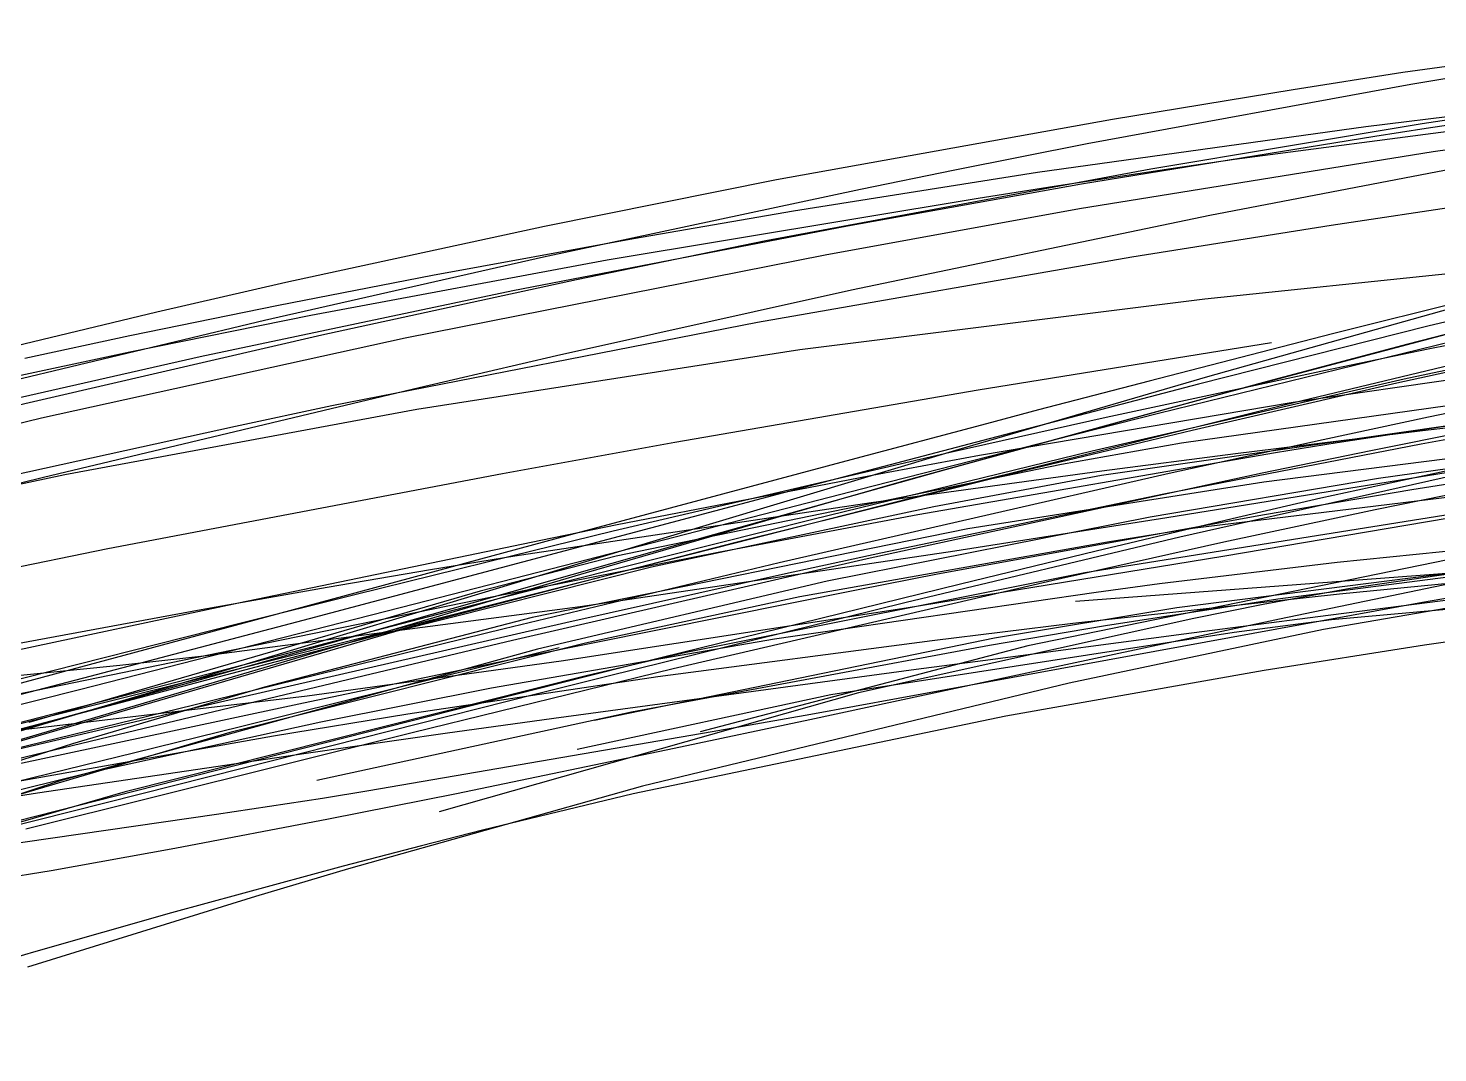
# Model space of a CAD drawing. Header units: metres. Extents: x -663 to 215, y -40 to 703.
# Drawn here: x -137.4 to -60.8, y 310.7 to 366.4 of the extents above; entities that cross this region are included whole.
import ezdxf

# ---------------------------------------------------------------- set-up
doc = ezdxf.new("R2010")
doc.units = ezdxf.units.M

msp = doc.modelspace()

# ---------------------------------------------------------------- linework, layer by layer
for p, q in [((-45.242, 366.41, -2333.894), (-62.729, 363.998, -2329.195)), ((-47.048, 365.871, -2336.575), (-62.298, 363.356, -2332.351)), ((-62.729, 363.998, -2329.195), (-68.699, 363.064, -2327.696)), ((-62.298, 363.356, -2332.351), (-79.883, 360.128, -2327.752)), ((-47.664, 363.119, -2333.039), (-64.75, 361.054, -2328.555)), ((-49.078, 363.101, -2327.17), (-61.687, 361.205, -2323.985)), ((-68.699, 363.064, -2327.696), (-78.517, 361.444, -2325.304)), ((-55.691, 361.829, -2323.341), (-61.476, 360.96, -2321.788)), ((-78.517, 361.444, -2325.304), (-96.771, 358.161, -2321.074)), ((-64.75, 361.054, -2328.555), (-82.598, 358.558, -2324.214)), ((-61.687, 361.205, -2323.985), (-76.425, 358.746, -2320.539)), ((-56.053, 361.353, -2331.138), (-71.88, 359.263, -2327.006)), ((-61.476, 360.96, -2321.788), (-64.263, 360.525, -2321.057)), ((-50.265, 361.268, -2325.607), (-61.092, 359.684, -2322.703)), ((-79.883, 360.128, -2327.752), (-87.088, 358.69, -2325.956)), ((-64.263, 360.525, -2321.057), (-80.201, 357.929, -2316.996)), ((-52.054, 360.291, -2334.156), (-73.229, 356.23, -2329.384)), ((-61.092, 359.684, -2322.703), (-80.301, 356.585, -2317.854)), ((-71.88, 359.263, -2327.006), (-75.35, 358.756, -2326.141)), ((-76.425, 358.746, -2320.539), (-97.355, 354.852, -2316.061)), ((-82.598, 358.558, -2324.214), (-95.848, 356.458, -2321.195)), ((-87.088, 358.69, -2325.956), (-92.201, 357.636, -2324.705)), ((-75.35, 358.756, -2326.141), (-81.679, 357.802, -2324.586)), ((-96.771, 358.161, -2321.074), (-109.379, 355.632, -2318.33)), ((-80.201, 357.929, -2316.996), (-92.91, 355.65, -2313.973)), ((-81.679, 357.802, -2324.586), (-85.807, 357.153, -2323.589)), ((-92.201, 357.636, -2324.705), (-109.437, 353.957, -2320.564)), ((-85.807, 357.153, -2323.589), (-105.964, 353.805, -2318.83)), ((-56.713, 357.16, -2324.027), (-66.633, 355.69, -2321.281)), ((-95.848, 356.458, -2321.195), (-104.535, 354.961, -2319.29)), ((-80.301, 356.585, -2317.854), (-94.13, 354.078, -2314.631)), ((-73.229, 356.23, -2329.384), (-92.696, 352.164, -2325.253)), ((-109.379, 355.632, -2318.33), (-123.432, 352.592, -2315.374)), ((-92.91, 355.65, -2313.973), (-111.1, 352.126, -2309.89)), ((-66.633, 355.69, -2321.281), (-77.463, 353.957, -2318.44)), ((-104.535, 354.961, -2319.29), (-115.47, 352.96, -2316.944)), ((-97.355, 354.852, -2316.061), (-107.646, 352.731, -2314.039)), ((-41.709, 354.953, -2341.325), (-61.373, 350.209, -2335.247)), ((-109.437, 353.957, -2320.564), (-124.59, 350.508, -2317.029)), ((-94.13, 354.078, -2314.631), (-116.954, 349.556, -2309.63)), ((-77.463, 353.957, -2318.44), (-97.796, 350.407, -2313.462)), ((-105.964, 353.805, -2318.83), (-122.082, 350.787, -2315.175)), ((-123.432, 352.592, -2315.374), (-130.449, 350.971, -2313.928)), ((-115.47, 352.96, -2316.944), (-123.827, 351.33, -2315.181)), ((-107.646, 352.731, -2314.039), (-121.476, 349.724, -2311.416)), ((-59.93, 353.083, -2320.546), (-73.504, 351.671, -2316.797)), ((-55.142, 352.565, -2345.061), (-73.358, 347.457, -2339.632)), ((-53.934, 352.957, -2335.602), (-66.556, 349.795, -2331.913)), ((-111.1, 352.126, -2309.89), (-128.094, 348.535, -2306.306)), ((-92.696, 352.164, -2325.253), (-108.719, 348.594, -2321.964)), ((-73.504, 351.671, -2316.797), (-95.505, 348.916, -2311.09)), ((-50.71, 352.232, -2348.515), (-62.463, 349.238, -2344.974)), ((-130.449, 350.971, -2313.928), (-145.433, 347.358, -2310.847)), ((-123.827, 351.33, -2315.181), (-131.914, 349.675, -2313.483)), ((-45.483, 350.919, -2343.303), (-63.071, 347.115, -2338.591)), ((-44.309, 351.26, -2344.277), (-62.658, 347.328, -2339.247)), ((-124.59, 350.508, -2317.029), (-142.33, 346.264, -2312.93)), ((-122.082, 350.787, -2315.175), (-131.918, 348.79, -2312.97)), ((-97.796, 350.407, -2313.462), (-120.941, 345.873, -2308.384)), ((-55.47, 350.501, -2337.839), (-76.016, 345.464, -2330.812)), ((-61.373, 350.209, -2335.247), (-73.832, 347.048, -2331.34)), ((-58.047, 350.375, -2343.301), (-72.01, 346.677, -2339.001)), ((-53.17, 350.604, -2342.031), (-61.355, 348.962, -2339.928)), ((-121.476, 349.724, -2311.416), (-140.208, 345.385, -2307.958)), ((-131.914, 349.675, -2313.483), (-137.612, 348.46, -2312.285)), ((-116.954, 349.556, -2309.63), (-136.717, 345.201, -2305.562)), ((-69.877, 349.308, -2319.804), (-85.805, 346.738, -2315.302)), ((-66.556, 349.795, -2331.913), (-76.525, 347.227, -2328.954)), ((-52.55, 349.914, -2339.688), (-69.192, 345.905, -2333.982)), ((-128.094, 348.535, -2306.306), (-145.441, 344.594, -2302.783)), ((-131.918, 348.79, -2312.97), (-144.834, 346.022, -2310.055)), ((-95.505, 348.916, -2311.09), (-116.307, 345.678, -2306.157)), ((-108.719, 348.594, -2321.964), (-116.184, 346.86, -2320.446)), ((-62.463, 349.238, -2344.974), (-70.112, 347.206, -2342.631)), ((-50.929, 348.63, -2338.523), (-68.698, 346.057, -2333.827)), ((-61.355, 348.962, -2339.928), (-66.941, 347.799, -2338.487)), ((-66.941, 347.799, -2338.487), (-78.857, 345.238, -2335.393)), ((-70.112, 347.206, -2342.631), (-89.866, 341.777, -2336.484)), ((-73.358, 347.457, -2339.632), (-86.862, 343.495, -2335.616)), ((-76.525, 347.227, -2328.954), (-82.534, 345.653, -2327.153)), ((-73.832, 347.048, -2331.34), (-79.934, 345.467, -2329.416)), ((-62.658, 347.328, -2339.247), (-79.617, 343.408, -2334.567)), ((-63.071, 347.115, -2338.591), (-74.176, 344.542, -2335.603)), ((-116.184, 346.86, -2320.446), (-136.599, 341.986, -2316.277)), ((-85.805, 346.738, -2315.302), (-102.287, 343.893, -2310.995)), ((-72.01, 346.677, -2339.001), (-87.532, 342.419, -2334.166)), ((-56.316, 346.431, -2291.962), (-74.766, 343.846, -2288.068)), ((-56.259, 346.328, -2336.447), (-61.347, 345.262, -2334.947)), ((-116.307, 345.678, -2306.157), (-135.451, 342.123, -2301.981)), ((-120.941, 345.873, -2308.384), (-126.174, 344.759, -2307.334)), ((-69.192, 345.905, -2333.982), (-89.503, 340.838, -2326.966)), ((-68.698, 346.057, -2333.827), (-85.74, 343.172, -2329.285)), ((-82.534, 345.653, -2327.153), (-85.36, 344.906, -2326.302)), ((-79.934, 345.467, -2329.416), (-85.211, 344.088, -2327.75)), ((-76.016, 345.464, -2330.812), (-81.643, 344.038, -2328.885)), ((-46.087, 345.462, -2340.909), (-67.194, 340.852, -2334.219)), ((-55.548, 345.516, -2334.546), (-66.298, 343.869, -2331.691)), ((-51.951, 345.584, -2338.809), (-61.747, 343.798, -2336.269)), ((-47.065, 346.179, -2317.006), (-61.665, 344.527, -2313.203)), ((-136.717, 345.201, -2305.562), (-151.472, 341.692, -2302.582)), ((-126.174, 344.759, -2307.334), (-149.152, 339.686, -2302.887)), ((-85.36, 344.906, -2326.302), (-92.732, 342.95, -2324.075)), ((-78.857, 345.238, -2335.393), (-87.337, 343.333, -2333.168)), ((-57.531, 345.194, -2288.75), (-79.107, 342.088, -2283.674)), ((-61.347, 345.262, -2334.947), (-67.06, 344.037, -2333.264)), ((-54.816, 345.367, -2336.153), (-64.476, 343.439, -2333.352)), ((-85.211, 344.088, -2327.75), (-96.39, 341.146, -2324.217)), ((-81.643, 344.038, -2328.885), (-91.519, 341.514, -2325.509)), ((-74.176, 344.542, -2335.603), (-83.25, 342.357, -2333.144)), ((-67.06, 344.037, -2333.264), (-75.436, 342.193, -2330.8)), ((-61.665, 344.527, -2313.203), (-71.828, 343.275, -2310.693)), ((-102.287, 343.893, -2310.995), (-111.663, 342.181, -2308.718)), ((-87.337, 343.333, -2333.168), (-105.653, 339.058, -2328.301)), ((-86.862, 343.495, -2335.616), (-100.784, 339.324, -2331.481)), ((-79.617, 343.408, -2334.567), (-94.793, 339.707, -2330.33)), ((-85.74, 343.172, -2329.285), (-91.2, 342.157, -2327.826)), ((-69.66, 343.316, -2330.8), (-89.096, 339.959, -2325.658)), ((-74.766, 343.846, -2288.068), (-81.288, 342.686, -2286.804)), ((-71.828, 343.275, -2310.693), (-79.093, 342.327, -2308.961)), ((-61.747, 343.798, -2336.269), (-75.73, 341.08, -2332.629)), ((-54.012, 343.439, -2339.577), (-74.847, 338.745, -2332.953)), ((-64.476, 343.439, -2333.352), (-70.381, 342.21, -2331.639)), ((-66.298, 343.869, -2331.691), (-69.66, 343.316, -2330.8)), ((-52.078, 343.623, -2290.294), (-64.054, 341.921, -2287.571)), ((-50.172, 343.204, -2333.105), (-62.248, 341.32, -2329.941)), ((-92.732, 342.95, -2324.075), (-107.964, 338.868, -2319.443)), ((-81.288, 342.686, -2286.804), (-105.484, 337.706, -2282.324)), ((-87.532, 342.419, -2334.166), (-95.081, 340.302, -2331.793)), ((-55.729, 342.985, -2321.411), (-75.559, 339.793, -2317.717)), ((-59.308, 343.125, -2286.023), (-70.29, 341.729, -2283.46)), ((-136.599, 341.986, -2316.277), (-151.888, 338.182, -2313.067)), ((-135.451, 342.123, -2301.981), (-150.618, 338.884, -2298.887)), ((-111.663, 342.181, -2308.718), (-133.099, 338.096, -2303.818)), ((-91.2, 342.157, -2327.826), (-105.425, 339.407, -2324.03)), ((-83.25, 342.357, -2333.144), (-98.985, 338.447, -2328.837)), ((-89.866, 341.777, -2336.484), (-96.81, 339.787, -2334.274)), ((-75.436, 342.193, -2330.8), (-96.621, 337.344, -2324.599)), ((-70.381, 342.21, -2331.639), (-91.845, 337.565, -2325.415)), ((-79.093, 342.327, -2308.961), (-91.629, 340.605, -2306.065)), ((-79.107, 342.088, -2283.674), (-88.228, 340.379, -2281.731)), ((-70.29, 341.729, -2283.46), (-86.382, 339.192, -2280.028)), ((-64.054, 341.921, -2287.571), (-76.462, 339.833, -2284.962)), ((-54.413, 342.229, -2338.761), (-64.242, 340.23, -2335.883)), ((-91.519, 341.514, -2325.509), (-107.699, 337.345, -2320.008)), ((-96.39, 341.146, -2324.217), (-101.304, 339.844, -2322.664)), ((-75.73, 341.08, -2332.629), (-91.107, 337.874, -2328.611)), ((-54.44, 341.609, -2288.152), (-74.17, 339.201, -2283.282)), ((-62.248, 341.32, -2329.941), (-70.253, 339.958, -2327.841)), ((-91.629, 340.605, -2306.065), (-110.984, 337.708, -2301.806)), ((-88.228, 340.379, -2281.731), (-103.571, 337.101, -2278.613)), ((-95.081, 340.302, -2331.793), (-102.45, 338.223, -2329.468)), ((-89.503, 340.838, -2326.966), (-96.466, 339.068, -2324.56)), ((-56.777, 340.506, -2289.001), (-80.019, 336.799, -2283.646)), ((-54.574, 340.732, -2321.481), (-72.517, 337.695, -2318.341)), ((-64.242, 340.23, -2335.883), (-72.471, 338.464, -2333.456)), ((-67.194, 340.852, -2334.219), (-72.018, 339.726, -2332.682)), ((-101.304, 339.844, -2322.664), (-122.174, 334.302, -2316.082)), ((-100.784, 339.324, -2331.481), (-115.484, 334.88, -2327.121)), ((-94.793, 339.707, -2330.33), (-110.547, 335.723, -2325.864)), ((-105.425, 339.407, -2324.03), (-109.572, 338.565, -2322.928)), ((-96.81, 339.787, -2334.274), (-107.11, 336.796, -2330.966)), ((-89.096, 339.959, -2325.658), (-99.945, 337.899, -2322.815)), ((-76.462, 339.833, -2284.962), (-94.021, 336.354, -2281.557)), ((-70.253, 339.958, -2327.841), (-88.017, 336.728, -2323.186)), ((-75.559, 339.793, -2317.717), (-87.087, 337.984, -2315.649)), ((-72.018, 339.726, -2332.682), (-79.405, 337.974, -2330.329)), ((-109.572, 338.565, -2322.928), (-126.009, 335.158, -2318.588)), ((-107.964, 338.868, -2319.443), (-125.244, 334.193, -2314.151)), ((-105.653, 339.058, -2328.301), (-111.177, 337.711, -2326.803)), ((-86.382, 339.192, -2280.028), (-110.043, 334.371, -2275.549)), ((-96.466, 339.068, -2324.56), (-99.025, 338.416, -2323.677)), ((-74.847, 338.745, -2332.953), (-89.717, 335.187, -2328.2)), ((-74.17, 339.201, -2283.282), (-78.777, 338.469, -2282.272)), ((-49.306, 339.067, -2307.208), (-66.313, 337.363, -2303.319)), ((-41.448, 338.71, -2322.267), (-61.661, 335.178, -2318.148)), ((-133.099, 338.096, -2303.818), (-151.642, 334.318, -2299.962)), ((-99.025, 338.416, -2323.677), (-120.575, 332.93, -2316.27)), ((-102.45, 338.223, -2329.468), (-119.856, 333.297, -2323.958)), ((-99.945, 337.899, -2322.815), (-112.236, 335.467, -2319.628)), ((-87.087, 337.984, -2315.649), (-107.443, 334.951, -2312.154)), ((-98.985, 338.447, -2328.837), (-101.998, 337.676, -2327.999)), ((-91.107, 337.874, -2328.611), (-96.28, 336.742, -2327.258)), ((-78.777, 338.469, -2282.272), (-95.503, 335.498, -2278.782)), ((-79.405, 337.974, -2330.329), (-86.781, 336.191, -2327.984)), ((-72.471, 338.464, -2333.456), (-81.276, 336.499, -2330.845)), ((-50.866, 338.097, -2283.802), (-65.592, 335.941, -2278.361)), ((-111.177, 337.711, -2326.803), (-119.687, 335.608, -2324.476)), ((-103.571, 337.101, -2278.613), (-117.529, 333.594, -2275.921)), ((-107.699, 337.345, -2320.008), (-116.441, 335.089, -2317.069)), ((-110.984, 337.708, -2301.806), (-115.574, 336.954, -2300.845)), ((-105.484, 337.706, -2282.324), (-112.865, 335.797, -2281.035)), ((-96.621, 337.344, -2324.599), (-111.57, 333.748, -2320.282)), ((-91.845, 337.565, -2325.415), (-111.11, 333.114, -2319.867)), ((-101.998, 337.676, -2327.999), (-108.4, 336.025, -2326.212)), ((-72.517, 337.695, -2318.341), (-89.718, 334.87, -2315.276)), ((-60.295, 337.514, -2285.853), (-83.109, 332.827, -2280.148)), ((-66.313, 337.363, -2303.319), (-75.967, 336.192, -2301.278)), ((-53.928, 337.394, -2286.3), (-69.537, 335.369, -2282.123)), ((-55.721, 337.134, -2316.63), (-69.437, 334.279, -2314.015)), ((-46.184, 337.312, -2305.144), (-67.04, 333.723, -2300.162)), ((-107.11, 336.796, -2330.966), (-126.046, 331.221, -2324.807)), ((-115.574, 336.954, -2300.845), (-121.184, 336.002, -2299.685)), ((-94.021, 336.354, -2281.557), (-109.766, 332.644, -2278.763)), ((-96.28, 336.742, -2327.258), (-108.225, 334.076, -2324.139)), ((-81.276, 336.499, -2330.845), (-102.386, 331.572, -2324.558)), ((-80.019, 336.799, -2283.646), (-101.684, 332.46, -2279.155)), ((-88.017, 336.728, -2323.186), (-92.335, 335.883, -2322.059)), ((-57.264, 336.991, -2283.003), (-80.517, 335.234, -2274.912)), ((-60.044, 336.804, -2289.911), (-75.016, 334.895, -2285.124)), ((-52.461, 336.98, -2309.069), (-66.182, 335.635, -2306.241)), ((-112.865, 335.797, -2281.035), (-137.391, 328.66, -2276.769)), ((-121.184, 336.002, -2299.685), (-128.04, 334.795, -2298.288)), ((-119.687, 335.608, -2324.476), (-125.94, 334.041, -2322.744)), ((-108.4, 336.025, -2326.212), (-124.033, 331.946, -2321.789)), ((-110.547, 335.723, -2325.864), (-113.718, 334.905, -2324.952)), ((-92.335, 335.883, -2322.059), (-110.454, 332.233, -2317.355)), ((-95.503, 335.498, -2278.782), (-107.158, 332.976, -2276.564)), ((-86.781, 336.191, -2327.984), (-103.058, 332.172, -2322.832)), ((-79.402, 335.732, -2300.577), (-96.879, 333.2, -2297.101)), ((-66.182, 335.635, -2306.241), (-80.664, 334.043, -2303.59)), ((-75.967, 336.192, -2301.278), (-79.402, 335.732, -2300.577)), ((-65.592, 335.941, -2278.361), (-70.327, 335.07, -2276.759)), ((-56.29, 335.829, -2312.087), (-67.363, 334.404, -2309.546)), ((-49.843, 335.752, -2292.197), (-66.606, 334.236, -2286.527)), ((-128.04, 334.795, -2298.288), (-143.894, 331.838, -2295.121)), ((-126.009, 335.158, -2318.588), (-140.978, 331.963, -2314.709)), ((-116.441, 335.089, -2317.069), (-134.643, 330.431, -2311.028)), ((-107.443, 334.951, -2312.154), (-127.895, 332.265, -2308.93)), ((-112.236, 335.467, -2319.628), (-124.377, 332.994, -2316.53)), ((-115.484, 334.88, -2327.121), (-121.401, 333.096, -2325.367)), ((-113.718, 334.905, -2324.952), (-119.585, 333.387, -2323.255)), ((-89.718, 334.87, -2315.276), (-108.465, 331.994, -2311.904)), ((-89.717, 335.187, -2328.2), (-106.065, 331.146, -2322.994)), ((-75.016, 334.895, -2285.124), (-84.924, 333.24, -2282.264)), ((-61.661, 335.178, -2318.148), (-80.077, 331.809, -2314.329)), ((-69.537, 335.369, -2282.123), (-78.902, 333.917, -2279.828)), ((-70.327, 335.07, -2276.759), (-74.089, 334.324, -2275.532)), ((-125.94, 334.041, -2322.744), (-143.252, 329.662, -2317.874)), ((-125.244, 334.193, -2314.151), (-138.085, 330.722, -2310.211)), ((-122.174, 334.302, -2316.082), (-134.425, 331.068, -2312.254)), ((-108.225, 334.076, -2324.139), (-129.907, 329.089, -2318.511)), ((-110.043, 334.371, -2275.549), (-124.597, 330.586, -2273.089)), ((-74.089, 334.324, -2275.532), (-92.31, 330.279, -2269.952)), ((-80.664, 334.043, -2303.59), (-88.318, 333.109, -2302.328)), ((-69.437, 334.279, -2314.015), (-83.928, 331.179, -2311.286)), ((-67.363, 334.404, -2309.546), (-74.644, 333.456, -2307.964)), ((-66.606, 334.236, -2286.527), (-71.906, 333.562, -2284.9)), ((-117.529, 333.594, -2275.921), (-139.289, 327.241, -2271.866)), ((-111.57, 333.748, -2320.282), (-128.437, 329.613, -2315.496)), ((-119.856, 333.297, -2323.958), (-128.087, 330.98, -2321.346)), ((-119.585, 333.387, -2323.255), (-127.092, 331.44, -2321.064)), ((-96.879, 333.2, -2297.101), (-112.263, 330.524, -2294.185)), ((-84.924, 333.24, -2282.264), (-106.67, 328.77, -2276.686)), ((-71.906, 333.562, -2284.9), (-93.824, 330.172, -2278.689)), ((-74.644, 333.456, -2307.964), (-85.558, 332.022, -2305.686)), ((-78.902, 333.917, -2279.828), (-85.202, 332.845, -2278.363)), ((-67.04, 333.723, -2300.162), (-80.872, 330.806, -2296.985)), ((-56.728, 333.573, -2296.174), (-61.565, 332.864, -2294.98)), ((-120.575, 332.93, -2316.27), (-138.865, 328.34, -2310.083)), ((-124.377, 332.994, -2316.53), (-136.277, 330.542, -2313.556)), ((-109.766, 332.644, -2278.763), (-135.637, 325.513, -2274.482)), ((-107.158, 332.976, -2276.564), (-126.478, 328.123, -2273.104)), ((-121.401, 333.096, -2325.367), (-125.833, 331.767, -2324.054)), ((-111.11, 333.114, -2319.867), (-118.791, 331.285, -2317.682)), ((-108.585, 332.713, -2320.388), (-114.951, 331.14, -2318.556)), ((-101.684, 332.46, -2279.155), (-107.044, 331.213, -2278.118)), ((-85.202, 332.845, -2278.363), (-104.653, 329.22, -2274.09)), ((-88.318, 333.109, -2302.328), (-103.212, 331.14, -2300.033)), ((-83.109, 332.827, -2280.148), (-100.913, 328.156, -2276.483)), ((-61.565, 332.864, -2294.98), (-70.269, 331.491, -2292.885)), ((-132.456, 331.758, -2308.275), (-147.029, 330.295, -2306.278)), ((-125.833, 331.767, -2324.054), (-143.468, 326.544, -2318.826)), ((-124.033, 331.946, -2321.789), (-135.09, 329.032, -2318.584)), ((-127.895, 332.265, -2308.93), (-132.456, 331.758, -2308.275)), ((-110.454, 332.233, -2317.355), (-122.469, 329.704, -2314.284)), ((-108.465, 331.994, -2311.904), (-122.273, 330.101, -2309.422)), ((-103.058, 332.172, -2322.832), (-108.59, 330.776, -2321.098)), ((-80.077, 331.809, -2314.329), (-90.163, 329.959, -2312.211)), ((-85.558, 332.022, -2305.686), (-89.186, 331.539, -2304.96)), ((-134.425, 331.068, -2312.254), (-151.986, 326.519, -2306.834)), ((-126.046, 331.221, -2324.807), (-142.573, 326.33, -2319.352)), ((-127.092, 331.44, -2321.064), (-141.731, 327.648, -2316.732)), ((-128.087, 330.98, -2321.346), (-137.085, 328.478, -2318.493)), ((-107.044, 331.213, -2278.118), (-132.159, 324.897, -2273.409)), ((-118.791, 331.285, -2317.682), (-132.042, 328.11, -2313.95)), ((-114.951, 331.14, -2318.556), (-125.902, 328.428, -2315.436)), ((-103.212, 331.14, -2300.033), (-116.797, 329.117, -2298.118)), ((-102.386, 331.572, -2324.558), (-116.564, 328.091, -2320.334)), ((-106.065, 331.146, -2322.994), (-109.763, 330.216, -2321.825)), ((-89.186, 331.539, -2304.96), (-108.873, 328.881, -2301.144)), ((-83.928, 331.179, -2311.286), (-94.967, 328.806, -2309.232)), ((-70.269, 331.491, -2292.885), (-84.312, 329.003, -2289.647)), ((-136.277, 330.542, -2313.556), (-154.158, 326.895, -2309.215)), ((-134.643, 330.431, -2311.028), (-146.202, 327.547, -2307.282)), ((-124.597, 330.586, -2273.089), (-135.034, 327.499, -2271.394)), ((-108.59, 330.776, -2321.098), (-127.205, 326.049, -2315.321)), ((-109.763, 330.216, -2321.825), (-125.805, 326.164, -2316.789)), ((-112.263, 330.524, -2294.185), (-121.537, 328.672, -2292.455)), ((-92.31, 330.279, -2269.952), (-115.104, 323.8, -2264.191)), ((-93.824, 330.172, -2278.689), (-107.599, 327.201, -2275.511)), ((-80.872, 330.806, -2296.985), (-104.059, 325.192, -2291.772)), ((-128.437, 329.613, -2315.496), (-147.866, 324.851, -2310.127)), ((-122.273, 330.101, -2309.422), (-138.614, 328.158, -2306.514)), ((-122.469, 329.704, -2314.284), (-127.123, 328.713, -2313.112)), ((-90.163, 329.959, -2312.211), (-94.913, 329.101, -2311.209)), ((-135.09, 329.032, -2318.584), (-149.246, 325.324, -2314.383)), ((-127.123, 328.713, -2313.112), (-147.036, 324.483, -2308.173)), ((-129.907, 329.089, -2318.511), (-143.617, 325.884, -2315.006)), ((-121.537, 328.672, -2292.455), (-134.345, 325.862, -2290.051)), ((-116.797, 329.117, -2298.118), (-124.109, 327.92, -2297.137)), ((-104.653, 329.22, -2274.09), (-121.752, 325.517, -2270.729)), ((-108.873, 328.881, -2301.144), (-114.772, 328.055, -2300.067)), ((-84.312, 329.003, -2289.647), (-104.557, 324.792, -2285.276)), ((-94.967, 328.806, -2309.232), (-102.334, 327.241, -2307.875)), ((-94.913, 329.101, -2311.209), (-100.274, 328.147, -2310.076)), ((-132.042, 328.11, -2313.95), (-148.286, 324.23, -2309.462)), ((-137.085, 328.478, -2318.493), (-148.27, 325.429, -2314.954)), ((-124.109, 327.92, -2297.137), (-147.285, 323.789, -2294.085)), ((-126.478, 328.123, -2273.104), (-138.504, 324.562, -2271.053)), ((-116.564, 328.091, -2320.334), (-137.561, 322.866, -2314.137)), ((-125.902, 328.428, -2315.436), (-131.633, 327.012, -2313.828)), ((-114.772, 328.055, -2300.067), (-122.328, 326.974, -2298.709)), ((-100.274, 328.147, -2310.076), (-118.921, 324.939, -2306.132)), ((-135.034, 327.499, -2271.394), (-140.027, 325.906, -2270.59)), ((-102.334, 327.241, -2307.875), (-114.158, 324.786, -2305.717)), ((-131.633, 327.012, -2313.828), (-141.496, 324.594, -2311.092)), ((-122.328, 326.974, -2298.709), (-136.924, 324.815, -2296.135)), ((-134.345, 325.862, -2290.051), (-148.184, 322.471, -2287.389)), ((-127.205, 326.049, -2315.321), (-142.337, 322.209, -2310.74)), ((-125.805, 326.164, -2316.789), (-136.919, 323.356, -2313.361)), ((-135.637, 325.513, -2274.482), (-161.711, 316.901, -2270.37)), ((-136.924, 324.815, -2296.135), (-157.752, 321.52, -2292.527)), ((-132.159, 324.897, -2273.409), (-147.025, 320.567, -2270.773)), ((-118.921, 324.939, -2306.132), (-121.447, 324.538, -2305.599)), ((-114.158, 324.786, -2305.717), (-121.118, 323.4, -2304.463)), ((-104.059, 325.192, -2291.772), (-120.036, 320.712, -2288.226)), ((-104.557, 324.792, -2285.276), (-112.739, 322.811, -2283.627)), ((-121.447, 324.538, -2305.599), (-127.194, 323.651, -2304.388)), ((-136.919, 323.356, -2313.361), (-148.004, 320.591, -2310)), ((-127.194, 323.651, -2304.388), (-141.329, 321.63, -2301.428)), ((-121.118, 323.4, -2304.463), (-129.466, 321.809, -2302.976)), ((-112.739, 322.811, -2283.627), (-116.07, 321.961, -2282.973)), ((-129.466, 321.809, -2302.976), (-136.184, 320.603, -2301.795)), ((-116.07, 321.961, -2282.973), (-120.31, 320.851, -2282.151)), ((-136.184, 320.603, -2301.795), (-151.212, 318.13, -2299.198)), ((-120.31, 320.851, -2282.151), (-129.644, 318.319, -2280.375)), ((-120.036, 320.712, -2288.226), (-125.077, 319.197, -2287.103)), ((-125.077, 319.197, -2287.103), (-137.476, 315.364, -2284.328)), ((-129.644, 318.319, -2280.375), (-137.146, 316.179, -2278.988)), ((-137.146, 316.179, -2278.988), (-155.481, 310.703, -2275.704))]:
    msp.add_line(p, q)

doc.saveas('drawing.dxf')
